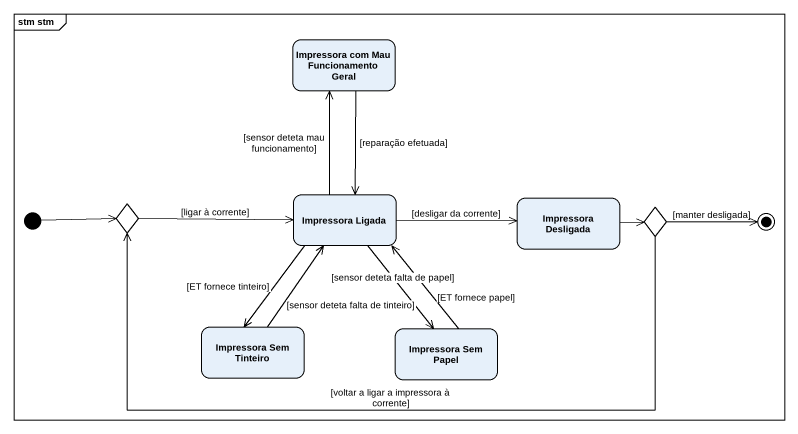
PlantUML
@startuml
mainframe stm stm
hide empty description
state "Impressora com Mau Funcionamento Geral" as Impressora_com_Mau
state "Impressora Ligada" as Impressora_Ligada
state choice1 <<choice>>
state "Impressora Desligada" as Impressora_Desligada
state choice2 <<choice>>
state "Impressora Sem Tinteiro" as Impressora_Sem_Tinteiro
state "Impressora Sem Papel" as Impressora_Sem_Papel
[*] -right-> choice1
Impressora_com_Mau --> Impressora_Ligada : [reparação efetuada]
Impressora_Ligada -up-> Impressora_com_Mau : [sensor deteta mau funcionamento]
Impressora_Ligada -right-> Impressora_Desligada : [desligar da corrente]
Impressora_Ligada --> Impressora_Sem_Tinteiro : [ET fornece tinteiro]
Impressora_Ligada --> Impressora_Sem_Papel : [sensor deteta falta de papel]
choice1 -right-> Impressora_Ligada : [ligar à corrente]
Impressora_Desligada -right-> choice2
choice2 -left-> choice1 : [voltar a ligar a impressora à corrente]
Impressora_Sem_Tinteiro -up-> Impressora_Ligada : [sensor deteta falta de tinteiro]
Impressora_Sem_Papel -up-> Impressora_Ligada : [ET fornece papel]
choice2 -right-> [*] : [manter desligada]
@enduml
